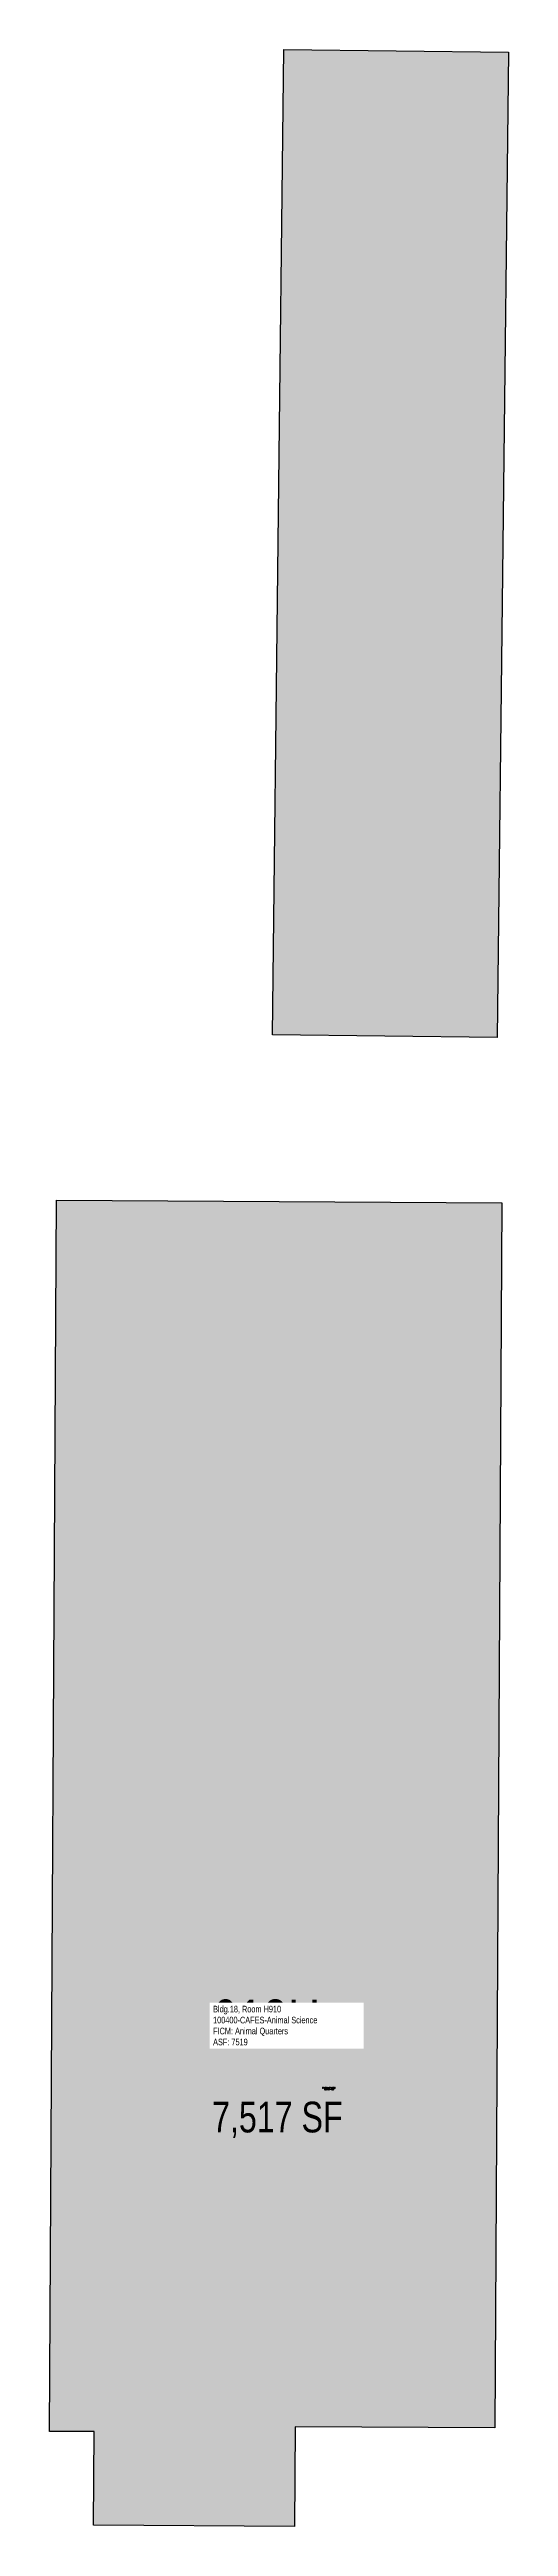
# Model space of a CAD drawing. Header units: inches. Extents: x 0 to 538, y 0 to 2903.
import ezdxf
from ezdxf.enums import TextEntityAlignment as Align

# ---------------------------------------------------------------- set-up
doc = ezdxf.new("R2010")
doc.units = ezdxf.units.IN
doc.header["$MEASUREMENT"] = 0
for name, color, linetype in [('A-IDEN-RNUM', 7, 'Continuous'), ('A-IDEN-SNUM', 4, 'Continuous'), ('A-IDEN-VNUM', 4, 'Continuous'), ('A-WALL', 5, 'Continuous'), ('AREA-TEXT', 3, 'Continuous'), ('Rooms-Category-Color', 7, 'Continuous'), ('Rooms-College-Color', 7, 'Continuous'), ('Rooms-Department-Color', 7, 'Continuous'), ('Rooms-Division-Color', 7, 'Continuous'), ('Rooms-Information', 7, 'Continuous')]:
    doc.layers.add(name, color=color, linetype=linetype)
doc.styles.add('AREA', font='arial.ttf', dxfattribs={"width": 0.75, "height": 5})
doc.styles.add('ID', font='ARIALN.TTF', dxfattribs={"width": 0.85, "height": 0.25})
doc.styles.add('ROOMSNUMBER', font='TXT.SHX', dxfattribs={"height": 1})

msp = doc.modelspace()

# ---------------------------------------------------------------- hatches: boundary and pattern name
at = {"layer": 'Rooms-Category-Color', "true_color": 0xfbafa2}
msp.add_hatch(color=21, dxfattribs=at).paths.add_polyline_path([(522.5, 115.5), (288.2, 116.8), (287.5, 0), (51.8, 1.4), (52.4, 111.1), (0, 111.4), (8.3, 1554.2), (415.5, 1551.9), (417.8, 1746.4), (261.6, 1748.2), (274.9, 2902.9), (538.4, 2899.8), (525.2, 1745.1), (417.8, 1746.4), (415.5, 1551.9), (530.8, 1551.2)])
at = {"layer": 'Rooms-College-Color', "true_color": 0xe3c5e1}
msp.add_hatch(color=254, dxfattribs=at).paths.add_polyline_path([(522.5, 115.5), (288.2, 116.8), (287.5, 0), (51.8, 1.4), (52.4, 111.1), (0, 111.4), (8.3, 1554.2), (415.5, 1551.9), (417.8, 1746.4), (261.6, 1748.2), (274.9, 2902.9), (538.4, 2899.8), (525.2, 1745.1), (417.8, 1746.4), (415.5, 1551.9), (530.8, 1551.2)])
at = {"layer": 'Rooms-Department-Color', "true_color": 0xe3c5e1}
msp.add_hatch(color=254, dxfattribs=at).paths.add_polyline_path([(522.5, 115.5), (288.2, 116.8), (287.5, 0), (51.8, 1.4), (52.4, 111.1), (0, 111.4), (8.3, 1554.2), (415.5, 1551.9), (417.8, 1746.4), (261.6, 1748.2), (274.9, 2902.9), (538.4, 2899.8), (525.2, 1745.1), (417.8, 1746.4), (415.5, 1551.9), (530.8, 1551.2)])
at = {"layer": 'Rooms-Division-Color', "true_color": 0xe3c5e1}
msp.add_hatch(color=254, dxfattribs=at).paths.add_polyline_path([(522.5, 115.5), (288.2, 116.8), (287.5, 0), (51.8, 1.4), (52.4, 111.1), (0, 111.4), (8.3, 1554.2), (415.5, 1551.9), (417.8, 1746.4), (261.6, 1748.2), (274.9, 2902.9), (538.4, 2899.8), (525.2, 1745.1), (417.8, 1746.4), (415.5, 1551.9), (530.8, 1551.2)])

# ---------------------------------------------------------------- linework, layer by layer
at = {"layer": 'A-WALL'}
for points in [[(274.9, 2902.9), (538.4, 2899.8), (525.2, 1745.1), (261.6, 1748.2), (274.8, 2902.9)], [(8.3, 1554.2), (530.8, 1551.2), (522.5, 115.5), (288.2, 116.8), (287.5, 0), (51.8, 1.4), (52.4, 111.1), (0, 111.4), (8.3, 1554.2)]]:
    msp.add_lwpolyline(points, dxfattribs=at)

# ---------------------------------------------------------------- texts
at = {"layer": 'A-IDEN-RNUM', "style": 'ROOMSNUMBER'}
msp.add_text('0910-00', height=1.8, dxfattribs=at).set_placement((328, 512.4), align=Align.MIDDLE)
at = {"layer": 'A-IDEN-SNUM', "style": 'ROOMSNUMBER'}
msp.add_text('0180H91000', height=1.8, dxfattribs=at).set_placement((327.7, 514.1), align=Align.MIDDLE)
at = {"layer": 'A-IDEN-VNUM', "style": 'ID', "width": 0.85}
msp.add_text('018H', height=54, dxfattribs=at).set_placement((254.7, 590.4), align=Align.MIDDLE)
at = {"layer": 'AREA-TEXT', "style": 'AREA', "width": 0.75}
msp.add_text('7,517 SF', height=36, dxfattribs=at).set_placement((267.3, 479.8), align=Align.MIDDLE_CENTER)

# ---------------------------------------------------------------- next in the draw order: texts
at = {"layer": 'Rooms-Information', "insert": (191.9, 563.8), "char_height": 7.714, "width": 172.8, "attachment_point": 7, "style": 'ID', "bg_fill": 3, "box_fill_scale": 1.5, "bg_fill_color": 256, "bg_fill_true_color": 13158600, "bg_fill_transparency": 0}
msp.add_mtext('Bldg.18, Room H910^M^J100400-CAFES-Animal Science^M^JFICM: Animal Quarters^M^JASF: 7519', dxfattribs=at)

doc.saveas('drawing.dxf')
